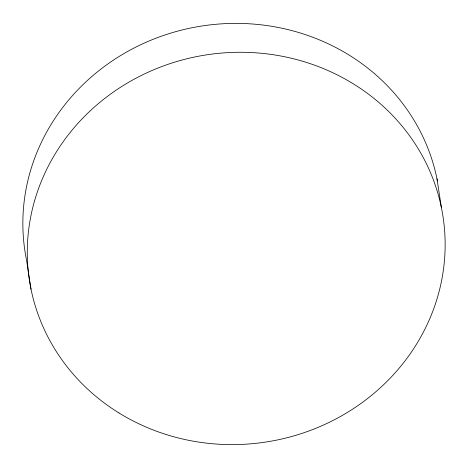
<?xml version="1.0" encoding="UTF-8"?>
<svg xmlns="http://www.w3.org/2000/svg" width="468" height="468" viewBox="0 0 468 468"><rect width="100%" height="100%" fill="white"/><g stroke="black" fill="none" stroke-linecap="round" stroke-linejoin="round"><path stroke-width="0.7" d="M436.989 178.823L441.412 207.71M31.011 289.177L26.588 260.29A209.237 195.858 -8.7 0 1 193.594 27.436A209.237 195.858 -8.7 0 1 437.416 180.958M118.925 412.934A209.237 195.858 -8.7 0 0 444.6 258.763A209.237 195.858 -8.7 0 0 145.103 73.628A209.237 195.858 -8.7 0 0 118.925 412.934"/></g></svg>
